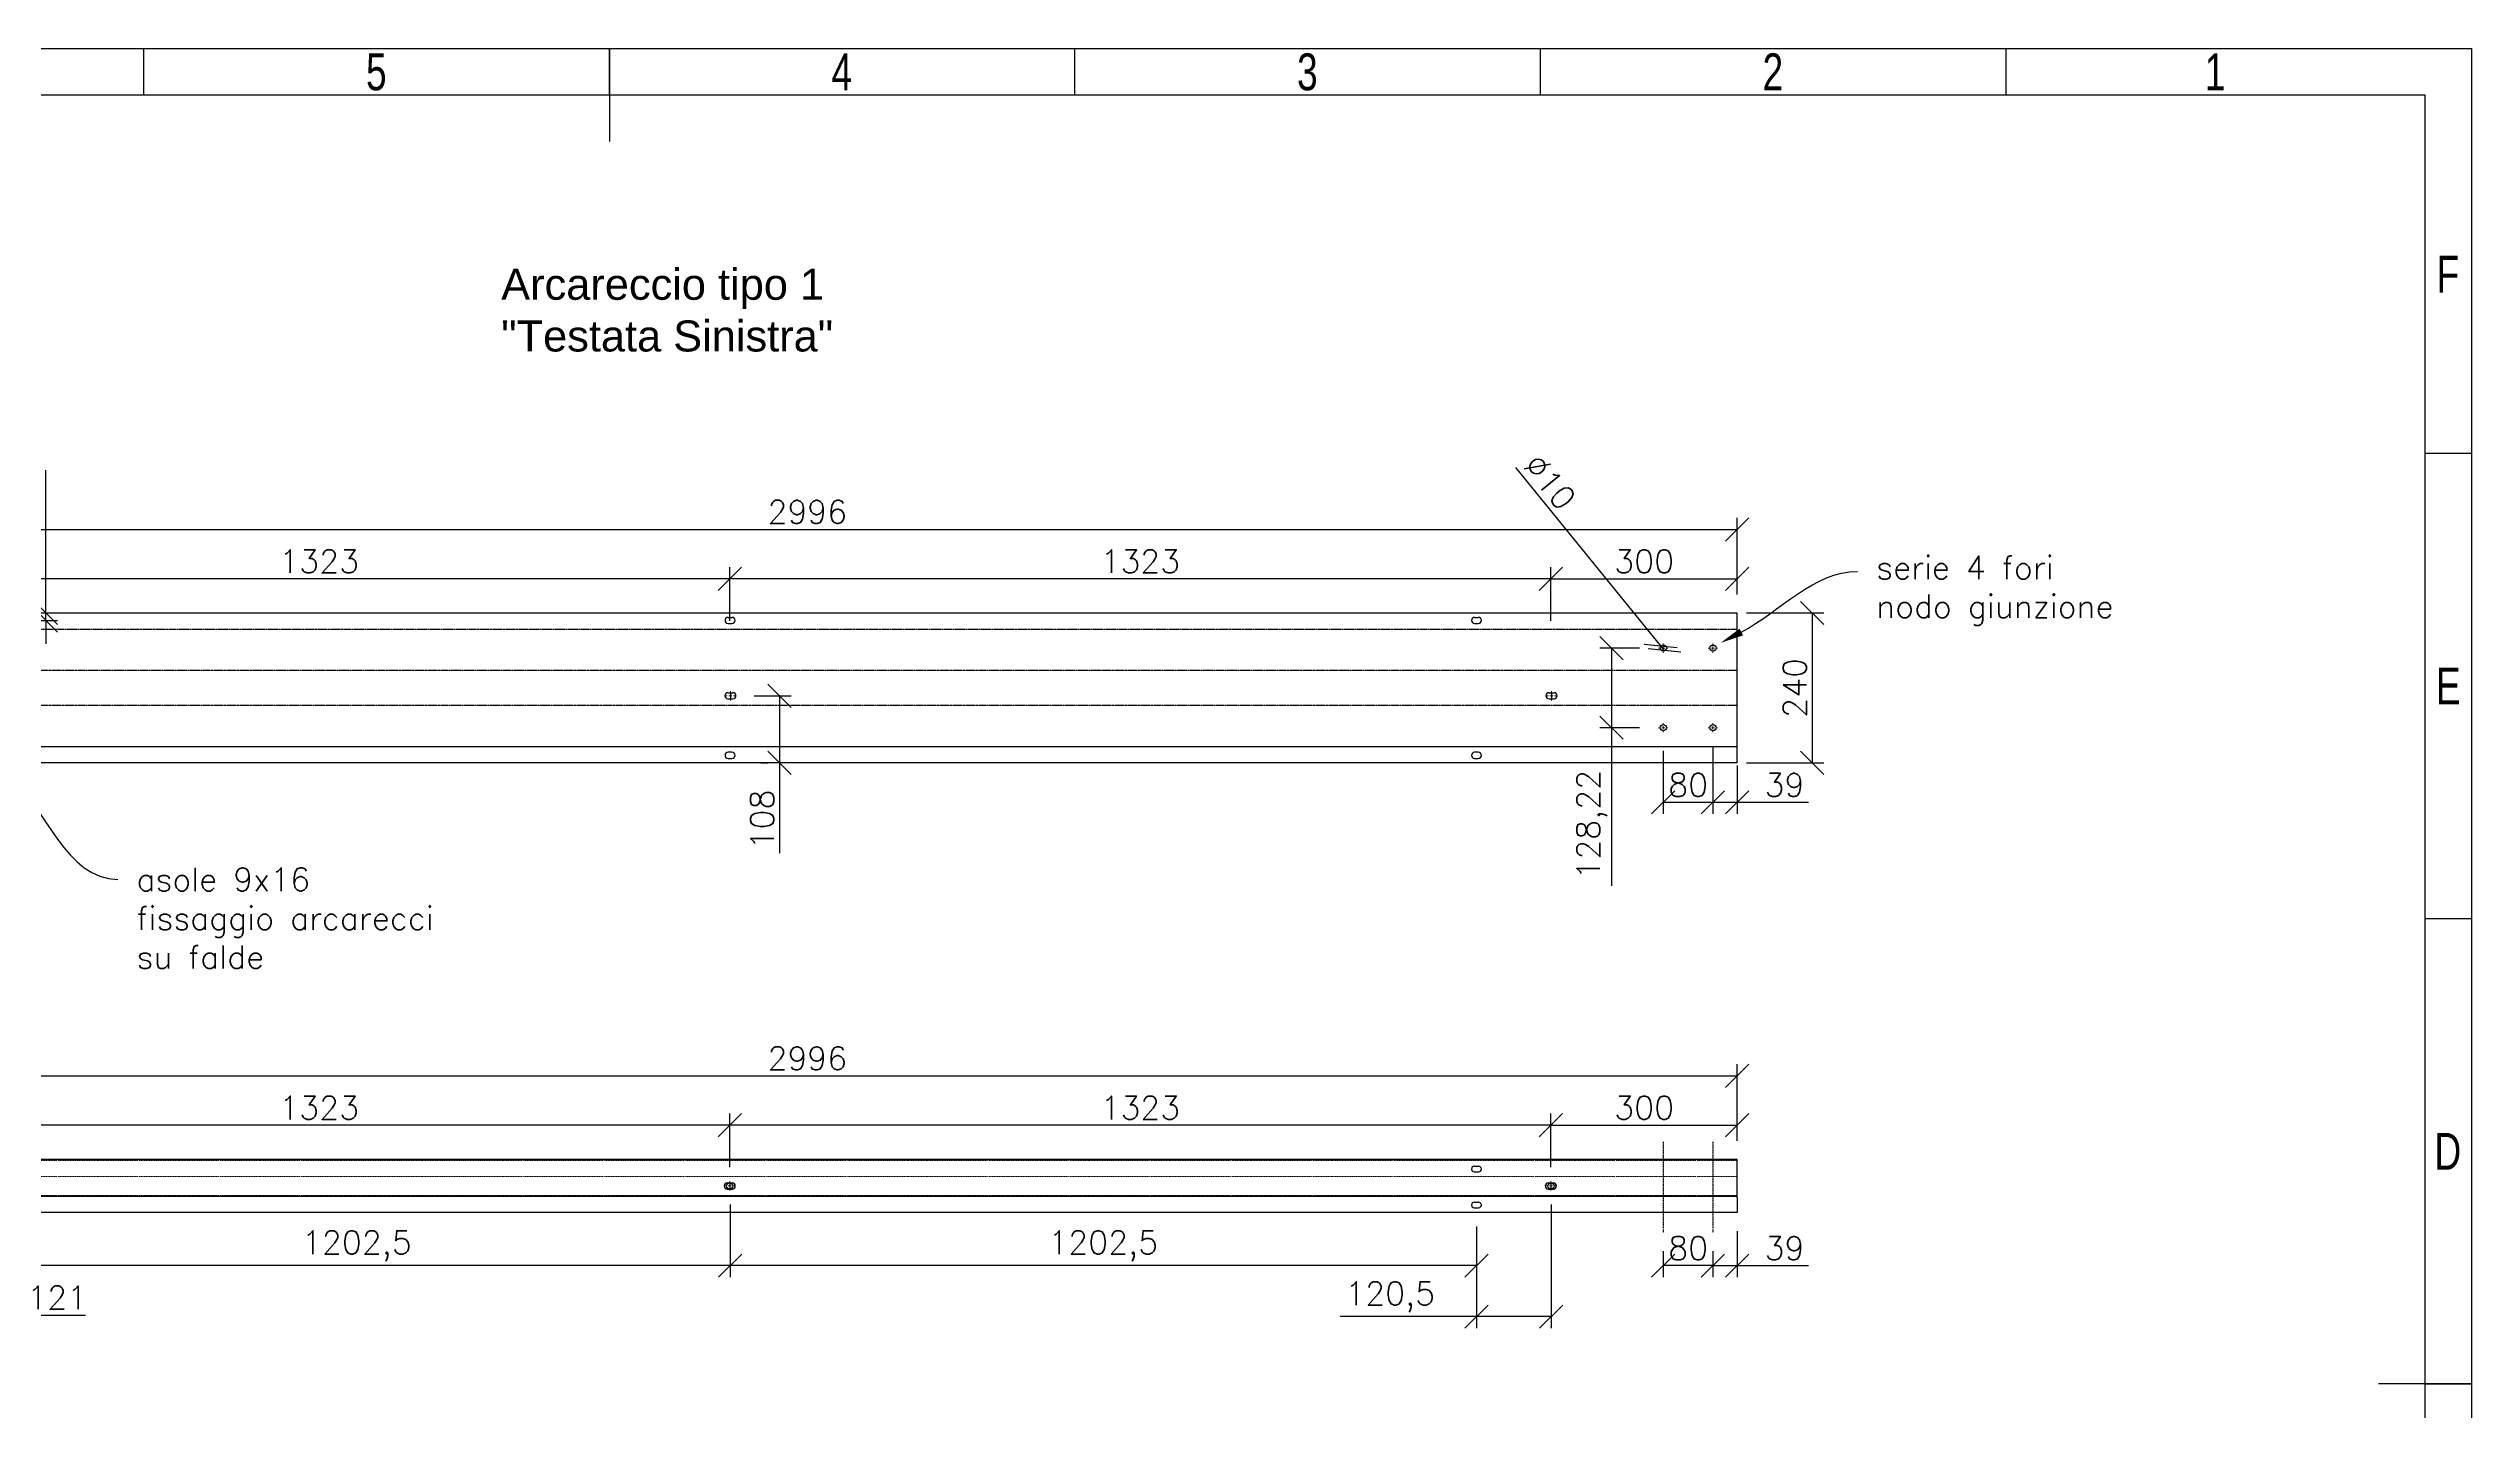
# Model space of a CAD drawing. Header units: millimetres. Extents: x -116399 to 112199, y -90759 to -31335.
# Drawn here: x -59637 to -55733, y -33531 to -31335 of the extents above; entities that cross this region are included whole.
import ezdxf
from ezdxf import colors
from ezdxf.entities.mleader import LeaderData, LeaderLine
from ezdxf.math import Vec2, Vec3

# ---------------------------------------------------------------- set-up
doc = ezdxf.new("R2010")
doc.units = ezdxf.units.MM
doc.linetypes.add('ACAD_ISO03W100', pattern=[30, 12, -18])
doc.linetypes.add('HIDDEN', pattern=[1.905, 1.27, -0.635])
doc.styles.add('Annotative', font='simplex.shx', dxfattribs={"height": 2.5})
doc.styles.add('SLDTEXTSTYLE0', font='TXT', dxfattribs={"width": 0.75})
doc.dimstyles.new('Annotative', dxfattribs={"dimscale": 0, "dimtxt": 2.5, "dimasz": 2.5, "dimexe": 1.25, "dimexo": 2, "dimtad": 1, "dimtxsty": 'Annotative', "dimblk": 'OBLIQUE', "dimcen": 2.5, "dimazin": 3, "dimtfac": 1, "dimtmove": 0, "dimatfit": 3, "dimfxl": 1})

# ---------------------------------------------------------------- blocks, each defined once
blk = doc.blocks.new('_Oblique')
at = {"color": 0, "linetype": 'ByBlock', "lineweight": -2}
blk.add_line((-0.5, -0.5), (0.5, 0.5), dxfattribs=at)
blk = doc.blocks.new('*D198')
at = {"color": 8, "lineweight": -2}
for p, q in [((-59912.2, -33097.8), (-59912.2, -32972.3)), ((-56916.2, -33095.8), (-56916.2, -32972.3)), ((-59912.2, -32991), (-56916.2, -32991))]:
    blk.add_line(p, q, dxfattribs=at)
at = {"layer": 'Defpoints', "color": 0}
for p in [(-56916.2, -32991), (-59912.2, -33127.8), (-56916.2, -33125.8)]:
    blk.add_point(p, dxfattribs=at)
at = {"color": 8, "lineweight": -2, "xscale": 37.5, "yscale": 37.5, "zscale": 37.5, "rotation": 180}
blk.add_blockref('_Oblique', (-59912.2, -32991), dxfattribs=at)
at = {"color": 8, "lineweight": -2, "xscale": 37.5, "yscale": 37.5, "zscale": 37.5}
blk.add_blockref('_Oblique', (-56916.2, -32991), dxfattribs=at)
at = {"insert": (-58414.2, -32962.9), "char_height": 37.5, "attachment_point": 5, "style": 'Annotative'}
blk.add_mtext('2996', dxfattribs=at)
blk = doc.blocks.new('*D213')
at = {"color": 8, "lineweight": -2}
for p, q in [((-56916.2, -33241.3), (-56916.2, -33315.7)), ((-56955.2, -33273.5), (-56955.2, -33315.7)), ((-56955.2, -33297), (-56916.2, -33297)), ((-56916.2, -33297), (-56801, -33297))]:
    blk.add_line(p, q, dxfattribs=at)
at = {"layer": 'Defpoints', "color": 0}
for p in [(-56916.2, -33211.3), (-56955.2, -33243.5), (-56916.2, -33297)]:
    blk.add_point(p, dxfattribs=at)
at = {"color": 8, "lineweight": -2, "xscale": 37.5, "yscale": 37.5, "zscale": 37.5, "rotation": 180}
blk.add_blockref('_Oblique', (-56955.2, -33297), dxfattribs=at)
at = {"color": 8, "lineweight": -2, "xscale": 37.5, "yscale": 37.5, "zscale": 37.5}
blk.add_blockref('_Oblique', (-56916.2, -33297), dxfattribs=at)
at = {"insert": (-56839.9, -33268.8), "char_height": 37.5, "attachment_point": 5, "style": 'Annotative'}
blk.add_mtext('39', dxfattribs=at)
blk = doc.blocks.new('*D214')
at = {"color": 8, "lineweight": -2}
for p, q in [((-57035.2, -33273.5), (-57035.2, -33315.7)), ((-56955.2, -33297), (-57035.2, -33297)), ((-56955.2, -33273.5), (-56955.2, -33315.7))]:
    blk.add_line(p, q, dxfattribs=at)
at = {"layer": 'Defpoints', "color": 0}
for p in [(-57035.2, -33243.5), (-56955.2, -33243.5), (-57035.2, -33297)]:
    blk.add_point(p, dxfattribs=at)
at = {"color": 8, "lineweight": -2, "xscale": 37.5, "yscale": 37.5, "zscale": 37.5, "rotation": 180}
blk.add_blockref('_Oblique', (-57035.2, -33297), dxfattribs=at)
at = {"color": 8, "lineweight": -2, "xscale": 37.5, "yscale": 37.5, "zscale": 37.5}
blk.add_blockref('_Oblique', (-56955.2, -33297), dxfattribs=at)
at = {"insert": (-56995.2, -33268.8), "char_height": 37.5, "attachment_point": 5, "style": 'Annotative'}
blk.add_mtext('80', dxfattribs=at)
blk = doc.blocks.new('*D215')
at = {"color": 8, "lineweight": -2}
for p, q in [((-57215.7, -33198.5), (-57215.7, -33397.9)), ((-57336.2, -33233.8), (-57336.2, -33397.9)), ((-57336.2, -33379.2), (-57556, -33379.2)), ((-57215.7, -33379.2), (-57336.2, -33379.2))]:
    blk.add_line(p, q, dxfattribs=at)
at = {"layer": 'Defpoints', "color": 0}
for p in [(-57215.7, -33168.5), (-57336.2, -33203.8), (-57336.2, -33379.2)]:
    blk.add_point(p, dxfattribs=at)
at = {"color": 8, "lineweight": -2, "xscale": 37.5, "yscale": 37.5, "zscale": 37.5, "rotation": 180}
blk.add_blockref('_Oblique', (-57336.2, -33379.2), dxfattribs=at)
at = {"color": 8, "lineweight": -2, "xscale": 37.5, "yscale": 37.5, "zscale": 37.5}
blk.add_blockref('_Oblique', (-57215.7, -33379.2), dxfattribs=at)
at = {"insert": (-57475.2, -33347.5), "char_height": 37.5, "attachment_point": 5, "style": 'Annotative'}
blk.add_mtext('120,5', dxfattribs=at)
blk = doc.blocks.new('*D216')
at = {"color": 8, "lineweight": -2}
for p, q in [((-58538.7, -33198.5), (-58538.7, -33315.7)), ((-57336.2, -33233.8), (-57336.2, -33315.7)), ((-57336.2, -33297), (-58538.7, -33297))]:
    blk.add_line(p, q, dxfattribs=at)
at = {"layer": 'Defpoints', "color": 0}
for p in [(-58538.7, -33168.5), (-57336.2, -33203.8), (-58538.7, -33297)]:
    blk.add_point(p, dxfattribs=at)
at = {"color": 8, "lineweight": -2, "xscale": 37.5, "yscale": 37.5, "zscale": 37.5, "rotation": 180}
blk.add_blockref('_Oblique', (-58538.7, -33297), dxfattribs=at)
at = {"color": 8, "lineweight": -2, "xscale": 37.5, "yscale": 37.5, "zscale": 37.5}
blk.add_blockref('_Oblique', (-57336.2, -33297), dxfattribs=at)
at = {"insert": (-57937.5, -33265.3), "char_height": 37.5, "attachment_point": 5, "style": 'Annotative'}
blk.add_mtext('1202,5', dxfattribs=at)
blk = doc.blocks.new('*D217')
at = {"color": 8, "lineweight": -2}
for p, q in [((-58538.7, -33198.5), (-58538.7, -33315.7)), ((-59741.2, -33233.8), (-59741.2, -33315.7)), ((-58538.7, -33297), (-59741.2, -33297))]:
    blk.add_line(p, q, dxfattribs=at)
at = {"layer": 'Defpoints', "color": 0}
for p in [(-58538.7, -33168.5), (-59741.2, -33203.8), (-59741.2, -33297)]:
    blk.add_point(p, dxfattribs=at)
at = {"color": 8, "lineweight": -2, "xscale": 37.5, "yscale": 37.5, "zscale": 37.5, "rotation": 180}
blk.add_blockref('_Oblique', (-59741.2, -33297), dxfattribs=at)
at = {"color": 8, "lineweight": -2, "xscale": 37.5, "yscale": 37.5, "zscale": 37.5}
blk.add_blockref('_Oblique', (-58538.7, -33297), dxfattribs=at)
at = {"insert": (-59140, -33265.3), "char_height": 37.5, "attachment_point": 5, "style": 'Annotative'}
blk.add_mtext('1202,5', dxfattribs=at)
blk = doc.blocks.new('*D218')
at = {"color": 8, "lineweight": -2}
for p, q in [((-59862.2, -33198.5), (-59862.2, -33395.3)), ((-59741.2, -33233.8), (-59741.2, -33395.3)), ((-59862.2, -33376.6), (-59741.2, -33376.6)), ((-59741.2, -33376.6), (-59576.9, -33376.6))]:
    blk.add_line(p, q, dxfattribs=at)
at = {"layer": 'Defpoints', "color": 0}
for p in [(-59862.2, -33168.5), (-59741.2, -33203.8), (-59862.2, -33376.6)]:
    blk.add_point(p, dxfattribs=at)
at = {"color": 8, "lineweight": -2, "xscale": 37.5, "yscale": 37.5, "zscale": 37.5, "rotation": 180}
blk.add_blockref('_Oblique', (-59862.2, -33376.6), dxfattribs=at)
at = {"color": 8, "lineweight": -2, "xscale": 37.5, "yscale": 37.5, "zscale": 37.5}
blk.add_blockref('_Oblique', (-59741.2, -33376.6), dxfattribs=at)
at = {"insert": (-59622.9, -33348.5), "char_height": 37.5, "attachment_point": 5, "style": 'Annotative'}
blk.add_mtext('121', dxfattribs=at)
blk = doc.blocks.new('SW_CENTERMARKSYMBOL_0')
at = {"color": 0, "linetype": 'Continuous', "lineweight": 18}
for p, q in [((-5, 0), (-7.5, 0)), ((0, 0), (-2.5, 0)), ((0, 5), (0, 7.5)), ((0, 0), (0, 2.5)), ((0, 0), (0, -2.5)), ((0, 0), (2.5, 0)), ((5, 0), (7.5, 0)), ((0, -5), (0, -7.5))]:
    blk.add_line(p, q, dxfattribs=at)
blk = doc.blocks.new('SW_CENTERMARKSYMBOL_2')
at = {"color": 0, "linetype": 'Continuous', "lineweight": 18}
for p, q in [((-5, 0), (-7.5, 0)), ((0, 0), (-2.5, 0)), ((0, 5), (0, 7.5)), ((0, 0), (0, 2.5)), ((0, 0), (0, -2.5)), ((0, 0), (2.5, 0)), ((5, 0), (7.5, 0)), ((0, -5), (0, -7.5))]:
    blk.add_line(p, q, dxfattribs=at)
blk = doc.blocks.new('SW_CENTERMARKSYMBOL_3')
at = {"color": 0, "linetype": 'Continuous', "lineweight": 18}
for p, q in [((-5, 0), (-7.5, 0)), ((0, 0), (-2.5, 0)), ((0, 5), (0, 7.5)), ((0, 0), (0, 2.5)), ((0, 0), (0, -2.5)), ((0, 0), (2.5, 0)), ((5, 0), (7.5, 0)), ((0, -5), (0, -7.5))]:
    blk.add_line(p, q, dxfattribs=at)
blk = doc.blocks.new('SW_CENTERMARKSYMBOL_4')
at = {"color": 0, "linetype": 'Continuous', "lineweight": 18}
for p, q in [((-5, 0), (-7.5, 0)), ((0, 0), (-2.5, 0)), ((0, 5), (0, 7.5)), ((0, 0), (0, 2.5)), ((0, 0), (0, -2.5)), ((0, 0), (2.5, 0)), ((5, 0), (7.5, 0)), ((0, -5), (0, -7.5))]:
    blk.add_line(p, q, dxfattribs=at)
blk = doc.blocks.new('SW_CENTERMARKSYMBOL_5')
at = {"color": 0, "linetype": 'Continuous', "lineweight": 18}
for p, q in [((-5, 0), (-7.5, 0)), ((0, 0), (-2.5, 0)), ((0, 5), (0, 7.5)), ((0, 0), (0, 2.5)), ((0, 0), (0, -2.5)), ((0, 0), (2.5, 0)), ((5, 0), (7.5, 0)), ((0, -5), (0, -7.5))]:
    blk.add_line(p, q, dxfattribs=at)
blk = doc.blocks.new('1_15 TERRANOVA oriz A3')
at = {"color": 7, "linetype": 'Continuous'}
for p, q in [((0, 4305), (6000, 4305)), ((2250, 4230), (2250, 4305)), ((3000, 4305), (3000, 4155)), ((3000, 4230), (3000, 4305)), ((3750, 4230), (3750, 4305)), ((4500, 4230), (4500, 4305)), ((5250, 4230), (5250, 4305)), ((6000, 4305), (6000, 0)), ((75, 4230), (5925, 4230)), ((5925, 4230), (5925, 75)), ((5925, 3652.5), (6000, 3652.5)), ((5925, 2902.5), (6000, 2902.5)), ((6000, 2152.5), (5850, 2152.5)), ((5925, 2152.5), (6000, 2152.5))]:
    blk.add_line(p, q, dxfattribs=at)
at = {"color": 7, "linetype": 'Continuous', "char_height": 59.5, "attachment_point": 2, "style": 'SLDTEXTSTYLE0'}
for s, insert in [('5', (2624.4, 4297.1)), ('4', (3374.4, 4297.1)), ('3', (4124.4, 4297.1)), ('2', (4874.4, 4297.1)), ('1', (5586.9, 4297.1)), ('F', (5961.9, 3970.8)), ('E', (5962.6, 3307.1)), ('D', (5961.8, 2557.1))]:
    blk.add_mtext(s, dxfattribs=dict(at, insert=insert))
blk = doc.blocks.new('*D352')
at = {"color": 8, "lineweight": -2}
for p, q in [((-56901.2, -32245), (-56776.5, -32245)), ((-56795.2, -32245), (-56795.2, -32486.5)), ((-56901.2, -32486.5), (-56776.5, -32486.5))]:
    blk.add_line(p, q, dxfattribs=at)
at = {"layer": 'Defpoints', "color": 0}
for p in [(-56931.2, -32245), (-56931.2, -32486.5), (-56795.2, -32486.5)]:
    blk.add_point(p, dxfattribs=at)
at = {"color": 8, "lineweight": -2, "xscale": 37.5, "yscale": 37.5, "zscale": 37.5}
for p, rotation in [((-56795.2, -32245), 90), ((-56795.2, -32486.5), 270)]:
    blk.add_blockref('_Oblique', p, dxfattribs=dict(at, rotation=rotation))
at = {"insert": (-56823.3, -32365.8), "char_height": 37.5, "attachment_point": 5, "rotation": 90, "style": 'Annotative'}
blk.add_mtext('240', dxfattribs=at)
blk = doc.blocks.new('*D355')
at = {"color": 8, "lineweight": -2}
for p, q in [((-57073.7, -32301.6), (-57137.2, -32301.6)), ((-57118.5, -32301.6), (-57118.5, -32429.9)), ((-57073.7, -32429.9), (-57137.2, -32429.9)), ((-57118.5, -32429.9), (-57118.5, -32685))]:
    blk.add_line(p, q, dxfattribs=at)
at = {"layer": 'Defpoints', "color": 0}
for p in [(-57043.7, -32301.6), (-57118.5, -32429.9), (-57043.7, -32429.9)]:
    blk.add_point(p, dxfattribs=at)
at = {"color": 8, "lineweight": -2, "xscale": 37.5, "yscale": 37.5, "zscale": 37.5}
for p, rotation in [((-57118.5, -32301.6), 90), ((-57118.5, -32429.9), 270)]:
    blk.add_blockref('_Oblique', p, dxfattribs=dict(at, rotation=rotation))
at = {"insert": (-57150.2, -32586.3), "char_height": 37.5, "attachment_point": 5, "rotation": 90, "style": 'Annotative'}
blk.add_mtext('128,22', dxfattribs=at)
blk = doc.blocks.new('*D356')
at = {"color": 8, "lineweight": -2}
for p, q in [((-57035.2, -32467.4), (-57035.2, -32568.9)), ((-56955.2, -32467.4), (-56955.2, -32568.9)), ((-57035.2, -32550.2), (-56955.2, -32550.2))]:
    blk.add_line(p, q, dxfattribs=at)
at = {"layer": 'Defpoints', "color": 0}
for p in [(-57035.2, -32437.4), (-56955.2, -32437.4), (-56955.2, -32550.2)]:
    blk.add_point(p, dxfattribs=at)
at = {"color": 8, "lineweight": -2, "xscale": 37.5, "yscale": 37.5, "zscale": 37.5, "rotation": 180}
blk.add_blockref('_Oblique', (-57035.2, -32550.2), dxfattribs=at)
at = {"color": 8, "lineweight": -2, "xscale": 37.5, "yscale": 37.5, "zscale": 37.5}
blk.add_blockref('_Oblique', (-56955.2, -32550.2), dxfattribs=at)
at = {"insert": (-56995.2, -32522.1), "char_height": 37.5, "attachment_point": 5, "style": 'Annotative'}
blk.add_mtext('80', dxfattribs=at)
blk = doc.blocks.new('*D348')
at = {"color": 8, "lineweight": -2}
for p, q in [((-56955.2, -32459.9), (-56955.2, -32568.9)), ((-56916.2, -32490.7), (-56916.2, -32568.9)), ((-56955.2, -32550.2), (-56916.2, -32550.2)), ((-56916.2, -32550.2), (-56801, -32550.2))]:
    blk.add_line(p, q, dxfattribs=at)
at = {"layer": 'Defpoints', "color": 0}
for p in [(-56955.2, -32429.9), (-56916.2, -32460.7), (-56916.2, -32550.2)]:
    blk.add_point(p, dxfattribs=at)
at = {"color": 8, "lineweight": -2, "xscale": 37.5, "yscale": 37.5, "zscale": 37.5, "rotation": 180}
blk.add_blockref('_Oblique', (-56955.2, -32550.2), dxfattribs=at)
at = {"color": 8, "lineweight": -2, "xscale": 37.5, "yscale": 37.5, "zscale": 37.5}
blk.add_blockref('_Oblique', (-56916.2, -32550.2), dxfattribs=at)
at = {"insert": (-56839.9, -32522.1), "char_height": 37.5, "attachment_point": 5, "style": 'Annotative'}
blk.add_mtext('39', dxfattribs=at)
blk = doc.blocks.new('*D349')
at = {"color": 8, "lineweight": -2}
for p in [(-57273.1, -32010.3), (-57033.1, -32305.5)]:
    blk.add_line(p, (-57039.4, -32297.8), dxfattribs=at)
at = {"layer": 'Defpoints', "color": 0}
for p in [(-57039.4, -32297.8), (-57033.1, -32305.5)]:
    blk.add_point(p, dxfattribs=at)
at = {"color": 8, "lineweight": -2, "xscale": 37.5, "yscale": 37.5, "zscale": 37.5}
for p, rotation in [((-57039.4, -32297.8), 309.1166045880867), ((-57033.1, -32305.5), 129.1166045880867)]:
    blk.add_blockref('_Oblique', p, dxfattribs=dict(at, rotation=rotation))
at = {"insert": (-57217.8, -32033.8), "char_height": 37.5, "attachment_point": 5, "rotation": 309.1166, "style": 'Annotative'}
blk.add_mtext('∅10', dxfattribs=at)
blk = doc.blocks.new('*D351')
at = {"color": 8, "lineweight": -2}
for p, q in [((-59640.8, -32245), (-59640.8, -32015)), ((-59714.3, -32245), (-59622.1, -32245)), ((-59640.8, -32257), (-59640.8, -32245)), ((-59714.3, -32257), (-59622.1, -32257)), ((-59640.8, -32257), (-59640.8, -32294.5))]:
    blk.add_line(p, q, dxfattribs=at)
at = {"layer": 'Defpoints', "color": 0}
for p in [(-59744.3, -32245), (-59744.3, -32257), (-59640.8, -32257)]:
    blk.add_point(p, dxfattribs=at)
at = {"color": 8, "lineweight": -2, "xscale": 37.5, "yscale": 37.5, "zscale": 37.5}
for p, rotation in [((-59640.8, -32245), 270), ((-59640.8, -32257), 90)]:
    blk.add_blockref('_Oblique', p, dxfattribs=dict(at, rotation=rotation))
at = {"insert": (-59669, -32051.2), "char_height": 37.5, "attachment_point": 5, "rotation": 90, "style": 'Annotative'}
blk.add_mtext('12', dxfattribs=at)
blk = doc.blocks.new('*D347')
at = {"color": 8, "lineweight": -2}
for p, q in [((-58499.7, -32378.5), (-58440.1, -32378.5)), ((-58458.9, -32378.5), (-58458.9, -32486.5)), ((-58488.9, -32486.5), (-58477.6, -32486.5)), ((-58458.9, -32486.5), (-58458.9, -32632))]:
    blk.add_line(p, q, dxfattribs=at)
at = {"layer": 'Defpoints', "color": 0}
for p in [(-58529.7, -32378.5), (-58458.9, -32486.5), (-58458.9, -32486.5)]:
    blk.add_point(p, dxfattribs=at)
at = {"color": 8, "lineweight": -2, "xscale": 37.5, "yscale": 37.5, "zscale": 37.5}
for p, rotation in [((-58458.9, -32378.5), 90), ((-58458.9, -32486.5), 270)]:
    blk.add_blockref('_Oblique', p, dxfattribs=dict(at, rotation=rotation))
at = {"insert": (-58487, -32578), "char_height": 37.5, "attachment_point": 5, "rotation": 90, "style": 'Annotative'}
blk.add_mtext('108', dxfattribs=at)
blk = doc.blocks.new('*D357')
at = {"color": 8, "lineweight": -2}
for p, q in [((-58539.2, -33138.5), (-58539.2, -33051.9)), ((-57216.2, -33138.5), (-57216.2, -33051.9)), ((-57216.2, -33070.6), (-58539.2, -33070.6))]:
    blk.add_line(p, q, dxfattribs=at)
at = {"layer": 'Defpoints', "color": 0}
for p in [(-58539.2, -33070.6), (-58539.2, -33168.5), (-57216.2, -33168.5)]:
    blk.add_point(p, dxfattribs=at)
at = {"color": 8, "lineweight": -2, "xscale": 37.5, "yscale": 37.5, "zscale": 37.5, "rotation": 180}
blk.add_blockref('_Oblique', (-58539.2, -33070.6), dxfattribs=at)
at = {"color": 8, "lineweight": -2, "xscale": 37.5, "yscale": 37.5, "zscale": 37.5}
blk.add_blockref('_Oblique', (-57216.2, -33070.6), dxfattribs=at)
at = {"insert": (-57877.7, -33042.5), "char_height": 37.5, "attachment_point": 5, "style": 'Annotative'}
blk.add_mtext('1323', dxfattribs=at)
blk = doc.blocks.new('*D358')
at = {"color": 8, "lineweight": -2}
for p, q in [((-59862.2, -33138.5), (-59862.2, -33051.9)), ((-58539.2, -33138.5), (-58539.2, -33051.9)), ((-58539.2, -33070.6), (-59862.2, -33070.6))]:
    blk.add_line(p, q, dxfattribs=at)
at = {"layer": 'Defpoints', "color": 0}
for p in [(-59862.2, -33070.6), (-59862.2, -33168.5), (-58539.2, -33168.5)]:
    blk.add_point(p, dxfattribs=at)
at = {"color": 8, "lineweight": -2, "xscale": 37.5, "yscale": 37.5, "zscale": 37.5, "rotation": 180}
blk.add_blockref('_Oblique', (-59862.2, -33070.6), dxfattribs=at)
at = {"color": 8, "lineweight": -2, "xscale": 37.5, "yscale": 37.5, "zscale": 37.5}
blk.add_blockref('_Oblique', (-58539.2, -33070.6), dxfattribs=at)
at = {"insert": (-59200.7, -33042.5), "char_height": 37.5, "attachment_point": 5, "style": 'Annotative'}
blk.add_mtext('1323', dxfattribs=at)
blk = doc.blocks.new('*D359')
at = {"color": 8, "lineweight": -2}
for p, q in [((-57216.2, -33133.5), (-57216.2, -33051.9)), ((-56916.2, -33095.8), (-56916.2, -33051.9)), ((-57216.2, -33070.6), (-56916.2, -33070.6))]:
    blk.add_line(p, q, dxfattribs=at)
at = {"layer": 'Defpoints', "color": 0}
for p in [(-56916.2, -33070.6), (-56916.2, -33125.8), (-57216.2, -33163.5)]:
    blk.add_point(p, dxfattribs=at)
at = {"color": 8, "lineweight": -2, "xscale": 37.5, "yscale": 37.5, "zscale": 37.5, "rotation": 180}
blk.add_blockref('_Oblique', (-57216.2, -33070.6), dxfattribs=at)
at = {"color": 8, "lineweight": -2, "xscale": 37.5, "yscale": 37.5, "zscale": 37.5}
blk.add_blockref('_Oblique', (-56916.2, -33070.6), dxfattribs=at)
at = {"insert": (-57066, -33042.5), "char_height": 37.5, "attachment_point": 5, "style": 'Annotative'}
blk.add_mtext('300', dxfattribs=at)
blk = doc.blocks.new('*D375')
at = {"color": 8, "lineweight": -2}
for p, q in [((-59912.2, -32217), (-59912.2, -32091.5)), ((-59912.2, -32110.3), (-56916.2, -32110.3)), ((-56916.2, -32215), (-56916.2, -32091.5))]:
    blk.add_line(p, q, dxfattribs=at)
at = {"layer": 'Defpoints', "color": 0}
for p in [(-56916.2, -32110.3), (-56916.2, -32245), (-59912.2, -32247)]:
    blk.add_point(p, dxfattribs=at)
at = {"color": 8, "lineweight": -2, "xscale": 37.5, "yscale": 37.5, "zscale": 37.5, "rotation": 180}
blk.add_blockref('_Oblique', (-59912.2, -32110.3), dxfattribs=at)
at = {"color": 8, "lineweight": -2, "xscale": 37.5, "yscale": 37.5, "zscale": 37.5}
blk.add_blockref('_Oblique', (-56916.2, -32110.3), dxfattribs=at)
at = {"insert": (-58414.2, -32082.1), "char_height": 37.5, "attachment_point": 5, "style": 'Annotative'}
blk.add_mtext('2996', dxfattribs=at)
blk = doc.blocks.new('*D378')
at = {"color": 8, "lineweight": -2}
for p, q in [((-58539.2, -32257.8), (-58539.2, -32171.1)), ((-57216.2, -32189.9), (-58539.2, -32189.9)), ((-57216.2, -32257.8), (-57216.2, -32171.1))]:
    blk.add_line(p, q, dxfattribs=at)
at = {"layer": 'Defpoints', "color": 0}
for p in [(-58539.2, -32189.9), (-58539.2, -32287.8), (-57216.2, -32287.8)]:
    blk.add_point(p, dxfattribs=at)
at = {"color": 8, "lineweight": -2, "xscale": 37.5, "yscale": 37.5, "zscale": 37.5, "rotation": 180}
blk.add_blockref('_Oblique', (-58539.2, -32189.9), dxfattribs=at)
at = {"color": 8, "lineweight": -2, "xscale": 37.5, "yscale": 37.5, "zscale": 37.5}
blk.add_blockref('_Oblique', (-57216.2, -32189.9), dxfattribs=at)
at = {"insert": (-57877.7, -32161.8), "char_height": 37.5, "attachment_point": 5, "style": 'Annotative'}
blk.add_mtext('1323', dxfattribs=at)
blk = doc.blocks.new('*D379')
at = {"color": 8, "lineweight": -2}
for p, q in [((-59862.2, -32257.8), (-59862.2, -32171.1)), ((-58539.2, -32189.9), (-59862.2, -32189.9)), ((-58539.2, -32257.8), (-58539.2, -32171.1))]:
    blk.add_line(p, q, dxfattribs=at)
at = {"layer": 'Defpoints', "color": 0}
for p in [(-59862.2, -32189.9), (-59862.2, -32287.8), (-58539.2, -32287.8)]:
    blk.add_point(p, dxfattribs=at)
at = {"color": 8, "lineweight": -2, "xscale": 37.5, "yscale": 37.5, "zscale": 37.5, "rotation": 180}
blk.add_blockref('_Oblique', (-59862.2, -32189.9), dxfattribs=at)
at = {"color": 8, "lineweight": -2, "xscale": 37.5, "yscale": 37.5, "zscale": 37.5}
blk.add_blockref('_Oblique', (-58539.2, -32189.9), dxfattribs=at)
at = {"insert": (-59200.7, -32161.8), "char_height": 37.5, "attachment_point": 5, "style": 'Annotative'}
blk.add_mtext('1323', dxfattribs=at)
blk = doc.blocks.new('*D376')
at = {"color": 8, "lineweight": -2}
for p, q in [((-57216.2, -32252.8), (-57216.2, -32171.1)), ((-57216.2, -32189.9), (-56916.2, -32189.9)), ((-56916.2, -32215), (-56916.2, -32171.1))]:
    blk.add_line(p, q, dxfattribs=at)
at = {"layer": 'Defpoints', "color": 0}
for p in [(-56916.2, -32189.9), (-56916.2, -32245), (-57216.2, -32282.8)]:
    blk.add_point(p, dxfattribs=at)
at = {"color": 8, "lineweight": -2, "xscale": 37.5, "yscale": 37.5, "zscale": 37.5, "rotation": 180}
blk.add_blockref('_Oblique', (-57216.2, -32189.9), dxfattribs=at)
at = {"color": 8, "lineweight": -2, "xscale": 37.5, "yscale": 37.5, "zscale": 37.5}
blk.add_blockref('_Oblique', (-56916.2, -32189.9), dxfattribs=at)
at = {"insert": (-57066, -32161.8), "char_height": 37.5, "attachment_point": 5, "style": 'Annotative'}
blk.add_mtext('300', dxfattribs=at)
blk = doc.blocks.new('SW_CENTERMARKSYMBOL_1')
at = {"color": 0, "linetype": 'Continuous', "lineweight": 18}
for p, q in [((-5, 0), (-7.5, 0)), ((0, 0), (-2.5, 0)), ((0, 5), (0, 7.5)), ((0, 0), (0, 2.5)), ((0, 0), (0, -2.5)), ((0, 0), (2.5, 0)), ((5, 0), (7.5, 0)), ((0, -5), (0, -7.5))]:
    blk.add_line(p, q, dxfattribs=at)

msp = doc.modelspace()

# ---------------------------------------------------------------- linework, layer by layer
at = {"color": 7, "linetype": 'Continuous', "lineweight": 25}
for p, q in [((-56916.225, -32245.039), (-59912.225, -32245.039)), ((-56916.225, -32486.473), (-56916.225, -32245.039)), ((-58541.775, -32252.089), (-58535.675, -32252.089)), ((-58541.775, -32261.989), (-58535.675, -32261.989)), ((-57339.275, -32252.089), (-57333.175, -32252.089)), ((-57339.275, -32261.989), (-57333.175, -32261.989)), ((-58542.225, -32373.473), (-58534.225, -32373.473)), ((-58542.225, -32383.473), (-58534.225, -32383.473)), ((-57219.225, -32373.473), (-57211.225, -32373.473)), ((-57219.225, -32383.473), (-57211.225, -32383.473)), ((-56916.225, -32486.473), (-59912.225, -32486.473)), ((-58543.225, -33163.51), (-58535.225, -33163.51)), ((-58543.225, -33173.51), (-58535.225, -33173.51)), ((-57220.225, -33163.51), (-57212.225, -33163.51)), ((-57220.225, -33173.51), (-57212.225, -33173.51))]:
    msp.add_line(p, q, dxfattribs=at)
at = {"color": 7, "linetype": 'HIDDEN'}
for p, q in [((-59912.225, -32270.843), (-56916.225, -32270.843)), ((-56916.225, -32337.452), (-59912.225, -32337.452)), ((-56916.225, -32394.06), (-59912.225, -32394.06))]:
    msp.add_line(p, q, dxfattribs=at)
at = {"color": 5}
for p, q in [((-58538.225, -32373.473), (-58538.225, -32383.473)), ((-57215.225, -32373.473), (-57215.225, -32383.473)), ((-58539.225, -33163.51), (-58539.225, -33173.51)), ((-57216.225, -33163.51), (-57216.225, -33173.51))]:
    msp.add_line(p, q, dxfattribs=at)
at = {"color": 7, "linetype": 'Continuous'}
msp.add_line((-56916.225, -32460.669), (-59912.225, -32460.669), dxfattribs=at)
at = {"color": 1, "linetype": 'ACAD_ISO03W100', "ltscale": 0.03}
for p, q in [((-57035.225, -33097.539), (-57035.225, -33243.546)), ((-56955.225, -33097.539), (-56955.225, -33243.546))]:
    msp.add_line(p, q, dxfattribs=at)
at = {"color": 104, "linetype": 'Continuous', "lineweight": 25}
for p, q in [((-56916.225, -33125.792), (-59912.225, -33125.792)), ((-56916.225, -33129.792), (-56916.225, -33125.792)), ((-56916.225, -33181.792), (-56916.225, -33129.792)), ((-56916.225, -33185.792), (-56916.225, -33181.792)), ((-56916.225, -33185.792), (-59912.225, -33185.792)), ((-56916.225, -33211.292), (-59912.225, -33211.292)), ((-56916.225, -33187.792), (-56916.225, -33185.792)), ((-56916.225, -33187.792), (-56916.225, -33211.292))]:
    msp.add_line(p, q, dxfattribs=at)
at = {"color": 104, "linetype": 'ACAD_ISO03W100', "lineweight": 18, "ltscale": 0.03}
for p, q in [((-56916.225, -33127.792), (-59912.225, -33127.792)), ((-56916.225, -33153.292), (-59912.225, -33153.292)), ((-56916.225, -33183.792), (-59912.225, -33183.792))]:
    msp.add_line(p, q, dxfattribs=at)
at = {"color": 104}
for p, q in [((-57339.725, -33136.792), (-57332.725, -33136.792)), ((-57339.725, -33145.792), (-57332.725, -33145.792)), ((-57339.725, -33194.792), (-57332.725, -33194.792)), ((-57339.725, -33203.792), (-57332.725, -33203.792))]:
    msp.add_line(p, q, dxfattribs=at)
at = {"color": 7, "linetype": 'Continuous', "lineweight": 25}
for points in [[(-58541.775, -32469.523, 1), (-58541.775, -32479.423), (-58535.675, -32479.423, 1), (-58535.675, -32469.523)], [(-57339.275, -32469.523, 1), (-57339.275, -32479.423), (-57333.175, -32479.423, 1), (-57333.175, -32469.523)]]:
    msp.add_lwpolyline(points, format="xyb", close=True, dxfattribs=at)
for centre in [(-57035.225, -32301.647), (-56955.225, -32301.647), (-57035.225, -32429.865), (-56955.225, -32429.865)]:
    msp.add_circle(centre, 5, dxfattribs=at)
at = {"color": 104, "linetype": 'Continuous', "lineweight": 25}
for centre in [(-58539.225, -33168.51), (-57216.225, -33168.51)]:
    msp.add_circle(centre, 5, dxfattribs=at)
at = {"color": 7, "linetype": 'Continuous', "lineweight": 25}
for centre, radius, start, end in [((-58541.775, -32257.039), 4.95, 90, 270), ((-58535.675, -32257.039), 4.95, 270, 90), ((-57339.275, -32257.039), 4.95, 90, 270), ((-57333.175, -32257.039), 4.95, 270, 90), ((-58542.225, -32378.473), 5, 90, 270), ((-58534.225, -32378.473), 5, 270, 90), ((-57219.225, -32378.473), 5, 90, 270), ((-57211.225, -32378.473), 5, 270, 90), ((-58543.225, -33168.51), 5, 90, 270), ((-58535.225, -33168.51), 5, 270, 90), ((-57220.225, -33168.51), 5, 90, 270), ((-57212.225, -33168.51), 5, 270, 90)]:
    msp.add_arc(centre, radius, start, end, dxfattribs=at)
at = {"color": 104}
for centre, start, end in [((-57339.725, -33141.292), 90, 270), ((-57332.725, -33141.292), 270, 90), ((-57339.725, -33199.292), 90, 270), ((-57332.725, -33199.292), 270, 90)]:
    msp.add_arc(centre, 4.5, start, end, dxfattribs=at)

# ---------------------------------------------------------------- block references
msp.add_blockref('1_15 TERRANOVA oriz A3', (-61732.987, -35640.039))
at = {"color": 7, "linetype": 'Continuous', "lineweight": 18}
for name, p in [('SW_CENTERMARKSYMBOL_4', (-57035.225, -32301.647)), ('SW_CENTERMARKSYMBOL_5', (-56955.225, -32301.647)), ('SW_CENTERMARKSYMBOL_0', (-58538.225, -32378.473)), ('SW_CENTERMARKSYMBOL_1', (-58538.225, -32378.473)), ('SW_CENTERMARKSYMBOL_0', (-57215.225, -32378.473)), ('SW_CENTERMARKSYMBOL_1', (-57215.225, -32378.473)), ('SW_CENTERMARKSYMBOL_2', (-57035.225, -32429.865)), ('SW_CENTERMARKSYMBOL_3', (-56955.225, -32429.865)), ('SW_CENTERMARKSYMBOL_0', (-58539.225, -33168.51)), ('SW_CENTERMARKSYMBOL_1', (-58539.225, -33168.51)), ('SW_CENTERMARKSYMBOL_0', (-57216.225, -33168.51)), ('SW_CENTERMARKSYMBOL_1', (-57216.225, -33168.51))]:
    msp.add_blockref(name, p, dxfattribs=at)

# ---------------------------------------------------------------- texts
at = {"insert": (-58907.385, -31690.144), "char_height": 50, "width": 670.48493, "attachment_point": 1, "style": 'Annotative'}
msp.add_mtext('{\\fArial|b0|i0|c0|p34;Arcareccio tipo 1\\P"Testata Sinistra"}', dxfattribs=at)

# ---------------------------------------------------------------- dimensions: what is measured, and where the dimension line sits
dim = msp.add_diameter_dim_2p(p1=(-57033.07, -32305.527), p2=(-57039.379, -32297.768), dimstyle='Annotative', override={"dimscale": 0, "dimtix": 0, "dimtofl": 1, "dimtmove": 0, "dimatfit": 3})
dim.commit()
dim.dimension.update_dxf_attribs({"geometry": '*D349', "text_midpoint": (-57239.626, -32051.511), "dimtype": 131})
for base, p1, p2, picture, middle in [((-59640.828, -32257.039), (-59744.275, -32245.039), (-59744.275, -32257.039), '*D351', (-59640.828, -32051.183)), ((-57118.494, -32429.865), (-57043.725, -32301.647), (-57043.725, -32429.865), '*D355', (-57118.494, -32586.322))]:
    dim = msp.add_linear_dim(base=base, p1=p1, p2=p2, angle=90, dimstyle='Annotative', override={"dimscale": 0, "dimtix": 0, "dimtofl": 1, "dimtmove": 0, "dimatfit": 3})
    dim.commit()
    dim.dimension.update_dxf_attribs({"geometry": picture, "text_midpoint": middle, "dimtype": 128})
at = {"color": 1}
for base, p1, p2, picture, middle in [((-56916.225, -32110.27), (-59912.225, -32247.039), (-56916.225, -32245.039), '*D375', (-58414.225, -32082.145)), ((-56916.225, -32991.024), (-59912.225, -33127.792), (-56916.225, -33125.792), '*D198', (-58414.225, -32962.899)), ((-59741.225, -33296.954), (-58538.725, -33168.51), (-59741.225, -33203.792), '*D217', (-59139.975, -33265.258)), ((-58538.725, -33296.954), (-57336.225, -33203.792), (-58538.725, -33168.51), '*D216', (-57937.475, -33265.258)), ((-56916.225, -33296.954), (-56955.225, -33243.546), (-56916.225, -33211.292), '*D213', (-56839.885, -33268.829)), ((-57035.225, -33296.954), (-56955.225, -33243.546), (-57035.225, -33243.546), '*D214', (-56995.225, -33268.829))]:
    dim = msp.add_linear_dim(base=base, p1=p1, p2=p2, dimstyle='Annotative', override={"dimscale": 0, "dimtix": 0, "dimtofl": 1, "dimtmove": 0, "dimatfit": 3}, dxfattribs=at)
    dim.commit()
    dim.dimension.update_dxf_attribs({"geometry": picture, "text_midpoint": middle})
for base, p1, p2, picture, middle in [((-59862.225, -32189.895), (-58539.225, -32287.756), (-59862.225, -32287.756), '*D379', (-59200.725, -32161.77)), ((-58539.225, -32189.895), (-57216.225, -32287.756), (-58539.225, -32287.756), '*D378', (-57877.725, -32161.77)), ((-56955.225, -32550.193), (-57035.225, -32437.365), (-56955.225, -32437.365), '*D356', (-56995.225, -32522.068)), ((-56916.225, -32550.193), (-56955.225, -32429.865), (-56916.225, -32460.669), '*D348', (-56839.885, -32522.068)), ((-59862.225, -33070.649), (-58539.225, -33168.51), (-59862.225, -33168.51), '*D358', (-59200.725, -33042.524)), ((-58539.225, -33070.649), (-57216.225, -33168.51), (-58539.225, -33168.51), '*D357', (-57877.725, -33042.524))]:
    dim = msp.add_linear_dim(base=base, p1=p1, p2=p2, dimstyle='Annotative', override={"dimscale": 0, "dimtix": 0, "dimtofl": 1, "dimtmove": 0, "dimatfit": 3})
    dim.commit()
    dim.dimension.update_dxf_attribs({"geometry": picture, "text_midpoint": middle})
for base, p1, p2, picture, middle in [((-56916.225, -32189.895), (-57216.225, -32282.756), (-56916.225, -32245.039), '*D376', (-57065.975, -32189.895)), ((-56916.225, -33070.649), (-57216.225, -33163.51), (-56916.225, -33125.792), '*D359', (-57065.975, -33070.649))]:
    dim = msp.add_linear_dim(base=base, p1=p1, p2=p2, angle=180, dimstyle='Annotative', override={"dimscale": 0, "dimtix": 0, "dimtofl": 1, "dimtmove": 0, "dimatfit": 3}, dxfattribs=at)
    dim.commit()
    dim.dimension.update_dxf_attribs({"geometry": picture, "text_midpoint": middle, "dimtype": 128})
dim = msp.add_linear_dim(base=(-56795.202, -32486.473), p1=(-56931.225, -32245.039), p2=(-56931.225, -32486.473), angle=90, text='240', dimstyle='Annotative', override={"dimscale": 0, "dimtix": 0, "dimtofl": 1, "dimtmove": 0, "dimatfit": 3})
dim.commit()
dim.dimension.update_dxf_attribs({"geometry": '*D352', "text_midpoint": (-56823.327, -32365.756)})
dim = msp.add_linear_dim(base=(-58458.876, -32486.473), p1=(-58529.725, -32378.473), p2=(-58458.876, -32486.473), angle=90, dimstyle='Annotative', override={"dimscale": 0, "dimtix": 0, "dimtofl": 1, "dimtmove": 0, "dimatfit": 3})
dim.commit()
dim.dimension.update_dxf_attribs({"geometry": '*D347', "text_midpoint": (-58487.001, -32577.991)})
for base, p1, p2, picture, middle in [((-59862.225, -33376.578), (-59741.225, -33203.792), (-59862.225, -33168.51), '*D218', (-59622.921, -33376.578)), ((-57336.225, -33379.174), (-57215.725, -33168.51), (-57336.225, -33203.792), '*D215', (-57475.163, -33379.174))]:
    dim = msp.add_linear_dim(base=base, p1=p1, p2=p2, dimstyle='Annotative', override={"dimscale": 0, "dimtix": 0, "dimtofl": 1, "dimtmove": 0, "dimatfit": 3}, dxfattribs=at)
    dim.commit()
    dim.dimension.update_dxf_attribs({"geometry": picture, "text_midpoint": middle, "dimtype": 128})

# ---------------------------------------------------------------- leaders
ml = msp.add_multileader_mtext('Standard')
ml.set_content('serie 4 fori\\Pnodo giunzione', color=256, style='Annotative')
ml.set_leader_properties(color=256)
ml.build(insert=Vec2(0, 0))
ml.multileader.update_dxf_attribs({"leader_type": 2, "text_top_attachment_type": 32, "text_bottom_attachment_type": 128, "arrow_head_size": 37.5, "scale": 15})
ctx = ml.context
ctx.base_point, ctx.scale, ctx.char_height, ctx.arrow_head_size, ctx.landing_gap_size, ctx.plane_origin = Vec3(-56722.254, -32177.913), 15, 37.5, 37.5, 30, Vec3(-56942.705, -32293.072)
notes = []
notes.append((ctx, [(0, (1, 1, 0), (-56842.254, -32177.913), (1, 0), 120, [(0, [(-56942.705, -32293.072)], 0, [])])]))
ctx.mtext.insert, ctx.mtext.flow_direction = Vec3(-56692.254, -32152.913), 5
ml = msp.add_multileader_mtext('Standard')
ml.set_content('asole 9x16\\Pfissaggio arcarecci\\Psu falde', color=256, style='Annotative')
ml.set_leader_properties(color=256)
ml.build(insert=Vec2(0, 0))
ml.multileader.update_dxf_attribs({"leader_type": 2, "text_top_attachment_type": 32, "text_bottom_attachment_type": 128, "arrow_head_size": 37.5, "scale": 15})
ctx = ml.context
ctx.base_point, ctx.scale, ctx.char_height, ctx.arrow_head_size, ctx.landing_gap_size, ctx.plane_origin = Vec3(-59525.048, -32674.442), 15, 37.5, 37.5, 30, Vec3(-59728.717, -32475.377)
notes.append((ctx, [(0, (1, 1, 0), (-59645.048, -32674.442), (1, 0), 120, [(0, [(-59728.717, -32475.377)], 0, [])])]))
ctx.mtext.insert, ctx.mtext.flow_direction = Vec3(-59495.048, -32655.692), 5
for ctx, leaders in notes:
    for number, flags, end, landing, length, lines in leaders:
        leader = LeaderData()
        leader.index, (leader.has_last_leader_line, leader.has_dogleg_vector, leader.attachment_direction) = number, flags
        leader.last_leader_point, leader.dogleg_vector, leader.dogleg_length = Vec3(end), Vec3(landing), length
        for number, points, colour, breaks in lines:
            line = LeaderLine()
            line.index, line.vertices, line.color, line.breaks = number, Vec3.list(points), colors.encode_raw_color(colour), breaks
            leader.lines.append(line)
        ctx.leaders.append(leader)

doc.saveas('drawing.dxf')
